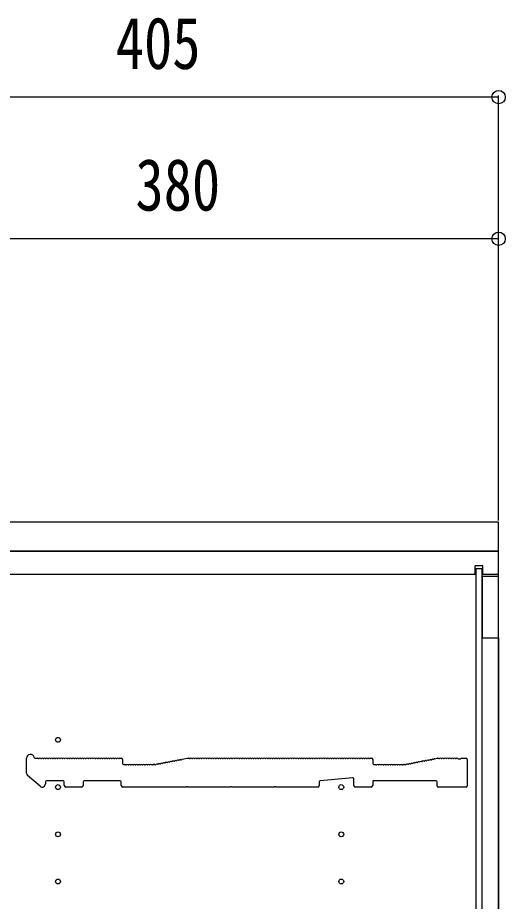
# Model space of a CAD drawing. Units: millimetres, scale not verified. Extents: x -4205 to 4205, y -2970 to 2970.
# Drawn here: x -2403 to -2093, y -1588 to -1026 of the extents above; entities that cross this region are included whole.
import ezdxf
from ezdxf.enums import TextEntityAlignment as Align

# ---------------------------------------------------------------- set-up
doc = ezdxf.new("R2010")
doc.units = ezdxf.units.MM
doc.header["$LTSCALE"] = 20
for name, color, linetype in [('0-2_YKK_11', 7, 'Continuous'), ('0-3_YKK_12', 2, 'Continuous'), ('0-5_YKK_D', 6, 'Continuous')]:
    doc.layers.add(name, color=color, linetype=linetype)
doc.styles.add('ＭＳ ゴシック', font='')
doc.styles.get('ＭＳ ゴシック').set_extended_font_data('MS Gothic')

msp = doc.modelspace()

# ---------------------------------------------------------------- linework, layer by layer
at = {"layer": '0-2_YKK_11'}
for p, q in [((-2396.98, -1506.09), (-2396.98, -1496.7)), ((-2391.36, -1496.7), (-2389.98, -1496.7)), ((-2389.42, -1496.9), (-2389.04, -1496.9)), ((-2387.92, -1496.9), (-2387.54, -1496.9)), ((-2386.42, -1496.9), (-2386.04, -1496.9)), ((-2384.92, -1496.9), (-2384.54, -1496.9)), ((-2383.42, -1496.9), (-2383.04, -1496.9)), ((-2381.92, -1496.9), (-2381.54, -1496.9)), ((-2380.42, -1496.9), (-2380.04, -1496.9)), ((-2378.92, -1496.9), (-2378.54, -1496.9)), ((-2377.42, -1496.9), (-2377.04, -1496.9)), ((-2375.92, -1496.9), (-2375.54, -1496.9)), ((-2374.42, -1496.9), (-2374.04, -1496.9)), ((-2372.92, -1496.9), (-2372.54, -1496.9)), ((-2371.42, -1496.9), (-2371.04, -1496.9)), ((-2369.92, -1496.9), (-2369.54, -1496.9)), ((-2368.42, -1496.9), (-2368.04, -1496.9)), ((-2366.92, -1496.9), (-2366.54, -1496.9)), ((-2365.42, -1496.9), (-2365.04, -1496.9)), ((-2363.92, -1496.9), (-2363.54, -1496.9)), ((-2362.42, -1496.9), (-2362.04, -1496.9)), ((-2360.92, -1496.9), (-2360.54, -1496.9)), ((-2359.42, -1496.9), (-2359.04, -1496.9)), ((-2357.92, -1496.9), (-2357.54, -1496.9)), ((-2356.42, -1496.9), (-2356.04, -1496.9)), ((-2354.92, -1496.9), (-2354.54, -1496.9)), ((-2353.42, -1496.9), (-2353.04, -1496.9)), ((-2351.92, -1496.9), (-2351.54, -1496.9)), ((-2350.42, -1496.9), (-2350.04, -1496.9)), ((-2348.92, -1496.9), (-2348.54, -1496.9)), ((-2347.42, -1496.9), (-2347.04, -1496.9)), ((-2345.92, -1496.9), (-2345.54, -1496.9)), ((-2344.42, -1496.9), (-2344.04, -1496.9)), ((-2342.92, -1496.9), (-2342.54, -1496.9)), ((-2341.42, -1496.9), (-2341.04, -1496.9)), ((-2339.92, -1496.9), (-2339.54, -1496.9)), ((-2338.42, -1496.9), (-2338.04, -1496.9)), ((-2337.48, -1496.7), (-2336.68, -1496.7)), ((-2335.98, -1497.4), (-2335.98, -1500)), ((-2306.35, -1499.07), (-2305.97, -1499)), ((-2304.87, -1498.79), (-2304.5, -1498.72)), ((-2303.4, -1498.51), (-2303.02, -1498.44)), ((-2301.93, -1498.23), (-2301.55, -1498.16)), ((-2300.45, -1497.95), (-2300.08, -1497.88)), ((-2298.98, -1497.67), (-2298.6, -1497.59)), ((-2293.42, -1496.9), (-2293.04, -1496.9)), ((-2291.92, -1496.9), (-2291.54, -1496.9)), ((-2290.42, -1496.9), (-2290.04, -1496.9)), ((-2288.92, -1496.9), (-2288.54, -1496.9)), ((-2287.42, -1496.9), (-2287.04, -1496.9)), ((-2285.92, -1496.9), (-2285.54, -1496.9)), ((-2284.42, -1496.9), (-2284.04, -1496.9)), ((-2282.92, -1496.9), (-2282.54, -1496.9)), ((-2281.42, -1496.9), (-2281.04, -1496.9)), ((-2279.92, -1496.9), (-2279.54, -1496.9)), ((-2278.42, -1496.9), (-2278.04, -1496.9)), ((-2276.92, -1496.9), (-2276.54, -1496.9)), ((-2275.42, -1496.9), (-2275.04, -1496.9)), ((-2273.92, -1496.9), (-2273.54, -1496.9)), ((-2272.42, -1496.9), (-2272.04, -1496.9)), ((-2270.92, -1496.9), (-2270.54, -1496.9)), ((-2269.42, -1496.9), (-2269.04, -1496.9)), ((-2267.92, -1496.9), (-2267.54, -1496.9)), ((-2266.42, -1496.9), (-2266.04, -1496.9)), ((-2264.92, -1496.9), (-2264.54, -1496.9)), ((-2263.42, -1496.9), (-2263.04, -1496.9)), ((-2261.92, -1496.9), (-2261.54, -1496.9)), ((-2260.42, -1496.9), (-2260.04, -1496.9)), ((-2258.92, -1496.9), (-2258.54, -1496.9)), ((-2257.42, -1496.9), (-2257.04, -1496.9)), ((-2255.92, -1496.9), (-2255.54, -1496.9)), ((-2254.42, -1496.9), (-2254.04, -1496.9)), ((-2252.92, -1496.9), (-2252.54, -1496.9)), ((-2251.42, -1496.9), (-2251.04, -1496.9)), ((-2249.92, -1496.9), (-2249.54, -1496.9)), ((-2248.42, -1496.9), (-2248.04, -1496.9)), ((-2246.92, -1496.9), (-2246.54, -1496.9)), ((-2245.42, -1496.9), (-2245.04, -1496.9)), ((-2243.92, -1496.9), (-2243.54, -1496.9)), ((-2242.42, -1496.9), (-2242.04, -1496.9)), ((-2240.92, -1496.9), (-2240.54, -1496.9)), ((-2239.42, -1496.9), (-2239.04, -1496.9)), ((-2237.92, -1496.9), (-2237.54, -1496.9)), ((-2236.42, -1496.9), (-2236.04, -1496.9)), ((-2234.92, -1496.9), (-2234.54, -1496.9)), ((-2233.42, -1496.9), (-2233.04, -1496.9)), ((-2231.92, -1496.9), (-2231.54, -1496.9)), ((-2230.42, -1496.9), (-2230.04, -1496.9)), ((-2228.92, -1496.9), (-2228.54, -1496.9)), ((-2227.42, -1496.9), (-2227.04, -1496.9)), ((-2225.92, -1496.9), (-2225.54, -1496.9)), ((-2224.42, -1496.9), (-2224.04, -1496.9)), ((-2222.92, -1496.9), (-2222.54, -1496.9)), ((-2221.42, -1496.9), (-2221.04, -1496.9)), ((-2219.92, -1496.9), (-2219.54, -1496.9)), ((-2218.42, -1496.9), (-2218.04, -1496.9)), ((-2216.92, -1496.9), (-2216.54, -1496.9)), ((-2215.42, -1496.9), (-2215.04, -1496.9)), ((-2213.92, -1496.9), (-2213.54, -1496.9)), ((-2212.42, -1496.9), (-2212.04, -1496.9)), ((-2210.92, -1496.9), (-2210.54, -1496.9)), ((-2209.42, -1496.9), (-2209.04, -1496.9)), ((-2207.92, -1496.9), (-2207.54, -1496.9)), ((-2206.42, -1496.9), (-2206.04, -1496.9)), ((-2204.92, -1496.9), (-2204.54, -1496.9)), ((-2203.42, -1496.9), (-2203.04, -1496.9)), ((-2201.92, -1496.9), (-2201.54, -1496.9)), ((-2200.42, -1496.9), (-2200.04, -1496.9)), ((-2198.92, -1496.9), (-2198.54, -1496.9)), ((-2197.42, -1496.9), (-2197.04, -1496.9)), ((-2195.92, -1496.9), (-2195.54, -1496.9)), ((-2194.42, -1496.9), (-2194.04, -1496.9)), ((-2192.92, -1496.9), (-2192.54, -1496.9)), ((-2191.42, -1496.9), (-2191.04, -1496.9)), ((-2189.92, -1496.9), (-2189.54, -1496.9)), ((-2188.42, -1496.9), (-2188.04, -1496.9)), ((-2186.92, -1496.9), (-2186.54, -1496.9)), ((-2185.42, -1496.9), (-2185.04, -1496.9)), ((-2183.92, -1496.9), (-2183.54, -1496.9)), ((-2182.42, -1496.9), (-2182.04, -1496.9)), ((-2180.92, -1496.9), (-2180.54, -1496.9)), ((-2179.42, -1496.9), (-2179.04, -1496.9)), ((-2178.48, -1496.7), (-2177.68, -1496.7)), ((-2176.98, -1497.4), (-2176.98, -1500)), ((-2147.35, -1499.07), (-2146.97, -1499)), ((-2145.87, -1498.79), (-2145.5, -1498.72)), ((-2144.4, -1498.51), (-2144.02, -1498.44)), ((-2142.93, -1498.23), (-2142.55, -1498.16)), ((-2141.45, -1497.95), (-2141.08, -1497.88)), ((-2139.98, -1497.67), (-2139.6, -1497.59)), ((-2138.5, -1497.39), (-2138.13, -1497.31)), ((-2137.62, -1497.01), (-2136.05, -1496.71)), ((-2135.91, -1496.7), (-2135.48, -1496.7)), ((-2134.92, -1496.9), (-2134.54, -1496.9)), ((-2133.42, -1496.9), (-2133.04, -1496.9)), ((-2131.92, -1496.9), (-2131.54, -1496.9)), ((-2130.42, -1496.9), (-2130.04, -1496.9)), ((-2128.92, -1496.9), (-2128.54, -1496.9)), ((-2127.42, -1496.9), (-2127.04, -1496.9)), ((-2125.92, -1496.9), (-2125.54, -1496.9)), ((-2124.42, -1496.9), (-2124.04, -1496.9)), ((-2120.48, -1496.7), (-2117.68, -1496.7)), ((-2116.98, -1497.4), (-2116.98, -1514.3)), ((-2335.28, -1500.7), (-2334.48, -1500.7)), ((-2333.92, -1500.9), (-2333.54, -1500.9)), ((-2332.42, -1500.9), (-2332.04, -1500.9)), ((-2330.92, -1500.9), (-2330.54, -1500.9)), ((-2329.42, -1500.9), (-2329.04, -1500.9)), ((-2327.92, -1500.9), (-2327.54, -1500.9)), ((-2326.42, -1500.9), (-2326.04, -1500.9)), ((-2324.92, -1500.9), (-2324.54, -1500.9)), ((-2323.42, -1500.9), (-2323.04, -1500.9)), ((-2321.92, -1500.9), (-2321.54, -1500.9)), ((-2320.42, -1500.9), (-2320.04, -1500.9)), ((-2318.92, -1500.9), (-2318.54, -1500.9)), ((-2317.42, -1500.9), (-2317.04, -1500.9)), ((-2316.48, -1500.7), (-2316.05, -1500.7)), ((-2316.05, -1500.7), (-2316.48, -1500.7)), ((-2315.19, -1500.75), (-2314.81, -1500.68)), ((-2313.71, -1500.47), (-2313.34, -1500.4)), ((-2312.24, -1500.19), (-2311.87, -1500.12)), ((-2310.77, -1499.91), (-2310.39, -1499.84)), ((-2309.29, -1499.63), (-2308.92, -1499.56)), ((-2307.82, -1499.35), (-2307.44, -1499.28)), ((-2176.28, -1500.7), (-2175.48, -1500.7)), ((-2174.92, -1500.9), (-2174.54, -1500.9)), ((-2173.42, -1500.9), (-2173.04, -1500.9)), ((-2171.92, -1500.9), (-2171.54, -1500.9)), ((-2170.42, -1500.9), (-2170.04, -1500.9)), ((-2168.92, -1500.9), (-2168.54, -1500.9)), ((-2167.42, -1500.9), (-2167.04, -1500.9)), ((-2165.92, -1500.9), (-2165.54, -1500.9)), ((-2164.42, -1500.9), (-2164.04, -1500.9)), ((-2162.92, -1500.9), (-2162.54, -1500.9)), ((-2161.42, -1500.9), (-2161.04, -1500.9)), ((-2159.92, -1500.9), (-2159.54, -1500.9)), ((-2158.42, -1500.9), (-2158.04, -1500.9)), ((-2157.48, -1500.7), (-2157.05, -1500.7)), ((-2156.92, -1500.69), (-2156.77, -1500.66)), ((-2156.19, -1500.75), (-2155.81, -1500.68)), ((-2154.71, -1500.47), (-2154.34, -1500.4)), ((-2153.24, -1500.19), (-2152.87, -1500.12)), ((-2151.77, -1499.91), (-2151.39, -1499.84)), ((-2150.29, -1499.63), (-2149.92, -1499.56)), ((-2148.82, -1499.35), (-2148.44, -1499.28)), ((-2388.29, -1514.51), (-2396.29, -1507.6)), ((-2189.74, -1509.07), (-2210.34, -1510.94)), ((-2188.98, -1514), (-2188.98, -1509.77)), ((-2384.98, -1511.7), (-2384.98, -1513)), ((-2373.68, -1511), (-2384.28, -1511)), ((-2372.98, -1514), (-2372.98, -1511.7)), ((-2361.98, -1515), (-2371.98, -1515)), ((-2360.98, -1511.7), (-2360.98, -1514)), ((-2337.48, -1511), (-2360.28, -1511)), ((-2336.78, -1514), (-2336.78, -1511.7)), ((-2210.98, -1511.64), (-2210.98, -1514)), ((-2177.98, -1515), (-2187.98, -1515)), ((-2135.98, -1514.3), (-2135.98, -1511.7)), ((-2117.68, -1515), (-2135.28, -1515))]:
    msp.add_line(p, q, dxfattribs=at)
for points in [[(-2298.09, -1497.29), (-2294.98, -1496.7), (-2293.98, -1496.7)], [(-2122.92, -1496.9), (-2122.73, -1496.97), (-2121.23, -1496.97), (-2121.04, -1496.9)], [(-2315.77, -1500.66), (-2315.92, -1500.69), (-2315.77, -1500.66)], [(-2211.98, -1515), (-2238.41, -1515), (-2238.65, -1514.87), (-2239.31, -1514.87), (-2239.55, -1515), (-2266.41, -1515), (-2266.65, -1514.87), (-2267.31, -1514.87), (-2267.55, -1515), (-2294.41, -1515), (-2294.65, -1514.87), (-2295.31, -1514.87), (-2295.55, -1515), (-2335.78, -1515)], [(-2136.68, -1511), (-2176.98, -1511), (-2176.98, -1514)]]:
    msp.add_lwpolyline(points, dxfattribs=at)
for centre, radius, start, end in [((-2394.48, -1496.7), 2.5, 12.6356, 180), ((-2391.36, -1496), 0.7, 192.6356, 270), ((-2389.98, -1497.58), 0.88, 50.536, 90), ((-2388.48, -1497.58), 0.88, 50.536, 129.464), ((-2386.98, -1497.58), 0.88, 50.536, 129.464), ((-2385.48, -1497.58), 0.88, 50.536, 129.464), ((-2383.98, -1497.58), 0.88, 50.536, 129.464), ((-2382.48, -1497.58), 0.88, 50.536, 129.464), ((-2380.98, -1497.58), 0.88, 50.536, 129.464), ((-2379.48, -1497.58), 0.88, 50.536, 129.464), ((-2377.98, -1497.58), 0.88, 50.536, 129.464), ((-2376.48, -1497.58), 0.88, 50.536, 129.464), ((-2374.98, -1497.58), 0.88, 50.536, 129.464), ((-2373.48, -1497.58), 0.88, 50.536, 129.464), ((-2371.98, -1497.58), 0.88, 50.536, 129.464), ((-2370.48, -1497.58), 0.88, 50.536, 129.464), ((-2368.98, -1497.58), 0.88, 50.536, 129.464), ((-2367.48, -1497.58), 0.88, 50.536, 129.464), ((-2365.98, -1497.58), 0.88, 50.536, 129.464), ((-2364.48, -1497.58), 0.88, 50.536, 129.464), ((-2362.98, -1497.58), 0.88, 50.536, 129.464), ((-2361.48, -1497.58), 0.88, 50.536, 129.464), ((-2359.98, -1497.58), 0.88, 50.536, 129.464), ((-2358.48, -1497.58), 0.88, 50.536, 129.464), ((-2356.98, -1497.58), 0.88, 50.536, 129.464), ((-2355.48, -1497.58), 0.88, 50.536, 129.464), ((-2353.98, -1497.58), 0.88, 50.536, 129.464), ((-2352.48, -1497.58), 0.88, 50.536, 129.464), ((-2350.98, -1497.58), 0.88, 50.536, 129.464), ((-2349.48, -1497.58), 0.88, 50.536, 129.464), ((-2347.98, -1497.58), 0.88, 50.536, 129.464), ((-2346.48, -1497.58), 0.88, 50.536, 129.464), ((-2344.98, -1497.58), 0.88, 50.536, 129.464), ((-2343.48, -1497.58), 0.88, 50.536, 129.464), ((-2341.98, -1497.58), 0.88, 50.536, 129.464), ((-2340.48, -1497.58), 0.88, 50.536, 129.464), ((-2338.98, -1497.58), 0.88, 50.536, 129.464), ((-2337.48, -1497.58), 0.88, 90, 129.464), ((-2336.68, -1497.4), 0.7, 0, 90), ((-2306.77, -1499.84), 0.88, 61.3203, 140.2483), ((-2305.29, -1499.56), 0.88, 61.3203, 140.2483), ((-2303.82, -1499.28), 0.88, 61.3203, 140.2483), ((-2302.35, -1499), 0.88, 61.3203, 140.2483), ((-2300.87, -1498.72), 0.88, 61.3203, 140.2483), ((-2299.4, -1498.44), 0.88, 61.3203, 140.2483), ((-2297.93, -1498.16), 0.88, 100.7843, 140.2483), ((-2293.98, -1497.58), 0.88, 50.536, 90), ((-2292.48, -1497.58), 0.88, 50.536, 129.464), ((-2290.98, -1497.58), 0.88, 50.536, 129.464), ((-2289.48, -1497.58), 0.88, 50.536, 129.464), ((-2287.98, -1497.58), 0.88, 50.536, 129.464), ((-2286.48, -1497.58), 0.88, 50.536, 129.464), ((-2284.98, -1497.58), 0.88, 50.536, 129.464), ((-2283.48, -1497.58), 0.88, 50.536, 129.464), ((-2281.98, -1497.58), 0.88, 50.536, 129.464), ((-2280.48, -1497.58), 0.88, 50.536, 129.464), ((-2278.98, -1497.58), 0.88, 50.536, 129.464), ((-2277.48, -1497.58), 0.88, 50.536, 129.464), ((-2275.98, -1497.58), 0.88, 50.536, 129.464), ((-2274.48, -1497.58), 0.88, 50.536, 129.464), ((-2272.98, -1497.58), 0.88, 50.536, 129.464), ((-2271.48, -1497.58), 0.88, 50.536, 129.464), ((-2269.98, -1497.58), 0.88, 50.536, 129.464), ((-2268.48, -1497.58), 0.88, 50.536, 129.464), ((-2266.98, -1497.58), 0.88, 50.536, 129.464), ((-2265.48, -1497.58), 0.88, 50.536, 129.464), ((-2263.98, -1497.58), 0.88, 50.536, 129.464), ((-2262.48, -1497.58), 0.88, 50.536, 129.464), ((-2260.98, -1497.58), 0.88, 50.536, 129.464), ((-2259.48, -1497.58), 0.88, 50.536, 129.464), ((-2257.98, -1497.58), 0.88, 50.536, 129.464), ((-2256.48, -1497.58), 0.88, 50.536, 129.464), ((-2254.98, -1497.58), 0.88, 50.536, 129.464), ((-2253.48, -1497.58), 0.88, 50.536, 129.464), ((-2251.98, -1497.58), 0.88, 50.536, 129.464), ((-2250.48, -1497.58), 0.88, 50.536, 129.464), ((-2248.98, -1497.58), 0.88, 50.536, 129.464), ((-2247.48, -1497.58), 0.88, 50.536, 129.464), ((-2245.98, -1497.58), 0.88, 50.536, 129.464), ((-2244.48, -1497.58), 0.88, 50.536, 129.464), ((-2242.98, -1497.58), 0.88, 50.536, 129.464), ((-2241.48, -1497.58), 0.88, 50.536, 129.464), ((-2239.98, -1497.58), 0.88, 50.536, 129.464), ((-2238.48, -1497.58), 0.88, 50.536, 129.464), ((-2236.98, -1497.58), 0.88, 50.536, 129.464), ((-2235.48, -1497.58), 0.88, 50.536, 129.464), ((-2233.98, -1497.58), 0.88, 50.536, 129.464), ((-2232.48, -1497.58), 0.88, 50.536, 129.464), ((-2230.98, -1497.58), 0.88, 50.536, 129.464), ((-2229.48, -1497.58), 0.88, 50.536, 129.464), ((-2227.98, -1497.58), 0.88, 50.536, 129.464), ((-2226.48, -1497.58), 0.88, 50.536, 129.464), ((-2224.98, -1497.58), 0.88, 50.536, 129.464), ((-2223.48, -1497.58), 0.88, 50.536, 129.464), ((-2221.98, -1497.58), 0.88, 50.536, 129.464), ((-2220.48, -1497.58), 0.88, 50.536, 129.464), ((-2218.98, -1497.58), 0.88, 50.536, 129.464), ((-2217.48, -1497.58), 0.88, 50.536, 129.464), ((-2215.98, -1497.58), 0.88, 50.536, 129.464), ((-2214.48, -1497.58), 0.88, 50.536, 129.464), ((-2212.98, -1497.58), 0.88, 50.536, 129.464), ((-2211.48, -1497.58), 0.88, 50.536, 129.464), ((-2209.98, -1497.58), 0.88, 50.536, 129.464), ((-2208.48, -1497.58), 0.88, 50.536, 129.464), ((-2206.98, -1497.58), 0.88, 50.536, 129.464), ((-2205.48, -1497.58), 0.88, 50.536, 129.464), ((-2203.98, -1497.58), 0.88, 50.536, 129.464), ((-2202.48, -1497.58), 0.88, 50.536, 129.464), ((-2200.98, -1497.58), 0.88, 50.536, 129.464), ((-2199.48, -1497.58), 0.88, 50.536, 129.464), ((-2197.98, -1497.58), 0.88, 50.536, 129.464), ((-2196.48, -1497.58), 0.88, 50.536, 129.464), ((-2194.98, -1497.58), 0.88, 50.536, 129.464), ((-2193.48, -1497.58), 0.88, 50.536, 129.464), ((-2191.98, -1497.58), 0.88, 50.536, 129.464), ((-2190.48, -1497.58), 0.88, 50.536, 129.464), ((-2188.98, -1497.58), 0.88, 50.536, 129.464), ((-2187.48, -1497.58), 0.88, 50.536, 129.464), ((-2185.98, -1497.58), 0.88, 50.536, 129.464), ((-2184.48, -1497.58), 0.88, 50.536, 129.464), ((-2182.98, -1497.58), 0.88, 50.536, 129.464), ((-2181.48, -1497.58), 0.88, 50.536, 129.464), ((-2179.98, -1497.58), 0.88, 50.536, 129.464), ((-2178.48, -1497.58), 0.88, 90, 129.464), ((-2177.68, -1497.4), 0.7, 0, 90), ((-2147.77, -1499.84), 0.88, 61.3203, 140.2483), ((-2146.29, -1499.56), 0.88, 61.3203, 140.2483), ((-2144.82, -1499.28), 0.88, 61.3203, 140.2483), ((-2143.35, -1499), 0.88, 61.3203, 140.2483), ((-2141.87, -1498.72), 0.88, 61.3203, 140.2483), ((-2140.4, -1498.44), 0.88, 61.3203, 140.2483), ((-2138.93, -1498.16), 0.88, 61.3203, 140.2483), ((-2137.45, -1497.88), 0.88, 100.7843, 140.2483), ((-2135.91, -1497.4), 0.7, 90, 100.7843), ((-2135.48, -1497.58), 0.88, 50.536, 90), ((-2133.98, -1497.58), 0.88, 50.536, 129.464), ((-2132.48, -1497.58), 0.88, 50.536, 129.464), ((-2130.98, -1497.58), 0.88, 50.536, 129.464), ((-2129.48, -1497.58), 0.88, 50.536, 129.464), ((-2127.98, -1497.58), 0.88, 50.536, 129.464), ((-2126.48, -1497.58), 0.88, 50.536, 129.464), ((-2124.98, -1497.58), 0.88, 50.536, 129.464), ((-2123.48, -1497.58), 0.88, 50.4605, 129.464), ((-2120.48, -1497.58), 0.88, 90, 129.5394), ((-2117.68, -1497.4), 0.7, 0, 90), ((-2335.28, -1500), 0.7, 180, 270), ((-2334.48, -1501.58), 0.88, 50.536, 90), ((-2332.98, -1501.58), 0.88, 50.536, 129.464), ((-2331.48, -1501.58), 0.88, 50.536, 129.464), ((-2329.98, -1501.58), 0.88, 50.536, 129.464), ((-2328.48, -1501.58), 0.88, 50.536, 129.464), ((-2326.98, -1501.58), 0.88, 50.536, 129.464), ((-2325.48, -1501.58), 0.88, 50.536, 129.464), ((-2323.98, -1501.58), 0.88, 50.536, 129.464), ((-2322.48, -1501.58), 0.88, 50.536, 129.464), ((-2320.98, -1501.58), 0.88, 50.536, 129.464), ((-2319.48, -1501.58), 0.88, 50.536, 129.464), ((-2317.98, -1501.58), 0.88, 50.536, 129.464), ((-2316.48, -1501.58), 0.88, 90, 129.464), ((-2316.05, -1500), 0.7, 270, 280.7843), ((-2316.05, -1500), 0.7, 270, 280.7843), ((-2315.61, -1501.53), 0.88, 61.3203, 100.7843), ((-2314.14, -1501.24), 0.88, 61.3203, 140.2483), ((-2312.66, -1500.96), 0.88, 61.3203, 140.2483), ((-2311.19, -1500.68), 0.88, 61.3203, 140.2483), ((-2309.71, -1500.4), 0.88, 61.3203, 140.2483), ((-2308.24, -1500.12), 0.88, 61.3203, 140.2483), ((-2176.28, -1500), 0.7, 180, 270), ((-2175.48, -1501.58), 0.88, 50.536, 90), ((-2173.98, -1501.58), 0.88, 50.536, 129.464), ((-2172.48, -1501.58), 0.88, 50.536, 129.464), ((-2170.98, -1501.58), 0.88, 50.536, 129.464), ((-2169.48, -1501.58), 0.88, 50.536, 129.464), ((-2167.98, -1501.58), 0.88, 50.536, 129.464), ((-2166.48, -1501.58), 0.88, 50.536, 129.464), ((-2164.98, -1501.58), 0.88, 50.536, 129.464), ((-2163.48, -1501.58), 0.88, 50.536, 129.464), ((-2161.98, -1501.58), 0.88, 50.536, 129.464), ((-2160.48, -1501.58), 0.88, 50.536, 129.464), ((-2158.98, -1501.58), 0.88, 50.536, 129.464), ((-2157.48, -1501.58), 0.88, 90, 129.464), ((-2157.05, -1500), 0.7, 270, 280.7843), ((-2156.61, -1501.53), 0.88, 61.3203, 100.7843), ((-2155.14, -1501.24), 0.88, 61.3203, 140.2483), ((-2153.66, -1500.96), 0.88, 61.3203, 140.2483), ((-2152.19, -1500.68), 0.88, 61.3203, 140.2483), ((-2150.71, -1500.4), 0.88, 61.3203, 140.2483), ((-2149.24, -1500.12), 0.88, 61.3203, 140.2483), ((-2394.98, -1506.09), 2, 180, 229.1613), ((-2189.68, -1509.77), 0.7, 0, 95.1944), ((-2386.98, -1513), 2, 229.1613, 0), ((-2384.28, -1511.7), 0.7, 90, 180), ((-2373.68, -1511.7), 0.7, 0, 90), ((-2371.98, -1514), 1, 180, 270), ((-2361.98, -1514), 1, 270, 0), ((-2360.28, -1511.7), 0.7, 90, 180), ((-2337.48, -1511.7), 0.7, 0, 90), ((-2335.78, -1514), 1, 180, 270), ((-2211.98, -1514), 1, 270, 0), ((-2210.28, -1511.64), 0.7, 95.1944, 180), ((-2187.98, -1514), 1, 180, 270), ((-2177.98, -1514), 1, 270, 0), ((-2136.68, -1511.7), 0.7, 0, 90), ((-2135.28, -1514.3), 0.7, 180, 270), ((-2117.68, -1514.3), 0.7, 270, 0)]:
    msp.add_arc(centre, radius, start, end, dxfattribs=at)
at = {"layer": '0-3_YKK_12'}
for p, q in [((-2111.98, -1380), (-2111.98, -1374.5)), ((-2106.98, -1374.5), (-2111.98, -1374.5)), ((-2106.98, -1380), (-2106.98, -1374.5)), ((-2111.98, -1380), (-2476.98, -1380)), ((-2096.98, -1380), (-2106.98, -1380)), ((-2096.98, -1420.25), (-2096.98, -2089.75))]:
    msp.add_line(p, q, dxfattribs=at)
for points in [[(-2501.98, -1365), (-2096.98, -1365), (-2096.98, -1346.6), (-2501.98, -1346.6)], [(-2476.98, -2145), (-2096.98, -2145), (-2096.98, -1365), (-2476.98, -1365)], [(-2111.48, -2133.75), (-2107.48, -2133.75), (-2107.48, -1376.25), (-2111.48, -1376.25)], [(-2107.48, -1420.25), (-2096.98, -1420.25), (-2096.98, -1381.25), (-2107.48, -1381.25)]]:
    msp.add_lwpolyline(points, close=True, dxfattribs=at)
for centre in [(-2376.98, -1485), (-2376.98, -1515), (-2196.98, -1515), (-2376.98, -1545), (-2196.98, -1545), (-2376.98, -1575), (-2196.98, -1575)]:
    msp.add_circle(centre, 1.55, dxfattribs=at)
at = {"layer": '0-5_YKK_D'}
for p, q in [((-2096.98, -1076.6), (-2501.98, -1076.6)), ((-2096.98, -1345.6), (-2096.98, -1075.6)), ((-2096.98, -1166.6), (-2476.98, -1166.6)), ((-2096.98, -1345.6), (-2096.98, -1165.6))]:
    msp.add_line(p, q, dxfattribs=at)
for centre in [(-2096.98, -1076.6), (-2096.98, -1166.6)]:
    msp.add_circle(centre, 4.25, dxfattribs=at)

# ---------------------------------------------------------------- texts
at = {"layer": '0-5_YKK_D', "style": 'ＭＳ ゴシック', "width": 0.8}
for s, p in [('405', (-2340.28, -1068.6)), ('380', (-2327.78, -1158.6))]:
    msp.add_text(s, height=32.99, dxfattribs=at).set_placement(p, align=Align.BOTTOM_LEFT)

doc.saveas('drawing.dxf')
